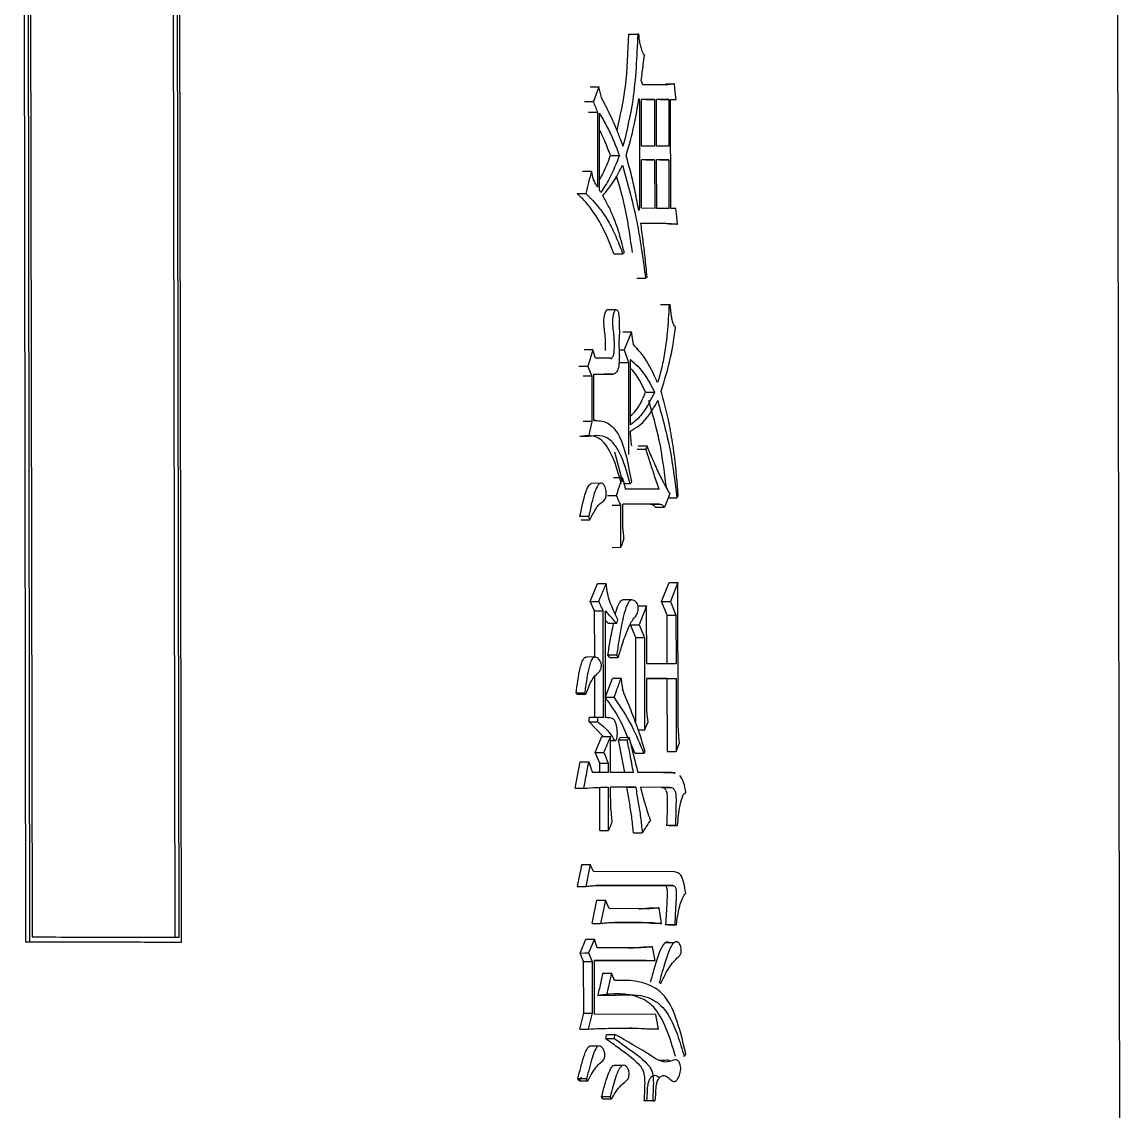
# Model space of a CAD drawing. Header units: millimetres. Extents: x 2384 to 4064, y 886 to 2074.
# Drawn here: x 2992.66 to 3003.92, y 1076.23 to 1087.38 of the extents above; entities that cross this region are included whole.
import ezdxf

# ---------------------------------------------------------------- set-up
doc = ezdxf.new("R2010")
doc.units = ezdxf.units.MM

msp = doc.modelspace()

# ---------------------------------------------------------------- linework, layer by layer
at = {"color": 7, "linetype": 'Continuous', "lineweight": 25}
for p, q in [((3003.859, 1102.764), (3003.921, 1065.764)), ((2992.664, 1100.093), (2992.702, 1077.96)), ((2992.706, 1100.093), (2992.743, 1077.96)), ((2992.731, 1100.043), (2992.768, 1078.01)), ((2994.193, 1100.041), (2994.23, 1078.008)), ((2994.273, 1078.008), (2994.236, 1100.041)), ((2994.297, 1077.958), (2994.26, 1100.091)), ((2998.881, 1087.258), (2998.971, 1087.258)), ((2998.983, 1087.258), (2998.971, 1087.258)), ((2999.229, 1086.739), (2999.024, 1086.739)), ((2998.988, 1086.566), (2998.99, 1085.484)), ((2999.143, 1086.587), (2999.008, 1086.588)), ((2999.009, 1086.112), (2999.008, 1086.588)), ((2999.054, 1086.587), (2999.143, 1086.587)), ((2999.143, 1086.587), (2999.144, 1086.111)), ((2999.288, 1086.587), (2999.163, 1086.587)), ((2999.163, 1086.111), (2999.163, 1086.587)), ((2999.199, 1086.587), (2999.288, 1086.587)), ((2999.288, 1086.587), (2999.289, 1086.111)), ((2999.308, 1086.587), (2999.363, 1086.587)), ((2999.31, 1085.473), (2999.308, 1086.587)), ((2999.308, 1086.587), (2999.363, 1086.587)), ((2998.558, 1086.459), (2998.559, 1085.691)), ((2998.58, 1085.658), (2998.578, 1086.448)), ((2999.144, 1086.111), (2999.009, 1086.112)), ((2999.289, 1086.111), (2999.163, 1086.111)), ((2999.144, 1085.971), (2999.009, 1085.971)), ((2999.01, 1085.474), (2999.009, 1085.971)), ((2999.055, 1085.971), (2999.144, 1085.971)), ((2999.144, 1085.971), (2999.145, 1085.473)), ((2999.289, 1085.97), (2999.164, 1085.971)), ((2999.165, 1085.473), (2999.164, 1085.971)), ((2999.2, 1085.97), (2999.289, 1085.97)), ((2999.289, 1085.97), (2999.29, 1085.473)), ((2998.349, 1085.626), (2998.439, 1085.626)), ((2998.99, 1085.484), (2998.976, 1085.484)), ((2999.145, 1085.473), (2999.01, 1085.474)), ((2999.29, 1085.473), (2999.165, 1085.473)), ((2999.361, 1085.473), (2999.31, 1085.473)), ((2999.002, 1085.322), (2999.224, 1085.322)), ((2999.135, 1085.321), (2999.224, 1085.322)), ((2998.726, 1085.009), (2998.817, 1085.009)), ((2998.961, 1084.759), (2999.051, 1084.759)), ((2999.203, 1084.488), (2999.292, 1084.488)), ((2999.292, 1084.488), (2999.304, 1084.488)), ((2998.746, 1084.433), (2998.656, 1084.433)), ((2998.908, 1084.208), (2998.831, 1084.024)), ((2998.928, 1084.078), (2998.908, 1084.208)), ((2998.512, 1084.025), (2998.459, 1083.852)), ((2998.537, 1083.939), (2998.512, 1084.025)), ((2998.783, 1083.96), (2998.782, 1084.133)), ((2998.693, 1083.938), (2998.537, 1083.939)), ((2998.783, 1084.024), (2998.831, 1084.024)), ((2998.831, 1084.024), (2998.876, 1083.895)), ((2998.897, 1083.256), (2998.896, 1083.927)), ((2998.459, 1083.852), (2998.5, 1083.755)), ((2998.876, 1083.895), (2998.877, 1082.953)), ((2998.5, 1083.755), (2998.501, 1083.29)), ((2998.521, 1083.776), (2998.718, 1083.776)), ((2998.522, 1083.3), (2998.521, 1083.776)), ((2998.718, 1083.776), (2998.628, 1083.776)), ((2999.055, 1083.591), (2999.144, 1083.591)), ((2998.501, 1083.29), (2998.468, 1083.138)), ((2998.542, 1083.301), (2998.522, 1083.301)), ((2998.468, 1083.138), (2998.378, 1083.138)), ((2999.066, 1083.039), (2998.976, 1083.039)), ((2999.066, 1083.039), (2999.054, 1083.007)), ((2998.734, 1082.98), (2998.815, 1082.672)), ((2998.964, 1083.007), (2999.054, 1083.007)), ((2998.585, 1082.657), (2998.495, 1082.656)), ((2999.189, 1082.596), (2998.846, 1082.597)), ((2998.663, 1082.532), (2998.753, 1082.532)), ((2999.284, 1082.508), (2999.373, 1082.509)), ((2999.373, 1082.509), (2999.385, 1082.53)), ((2998.708, 1082.434), (2998.798, 1082.434)), ((2998.798, 1082.002), (2998.798, 1082.434)), ((2999.189, 1082.444), (2998.818, 1082.445)), ((2998.818, 1082.305), (2998.818, 1082.445)), ((2999.098, 1082.444), (2999.189, 1082.444)), ((2998.47, 1082.316), (2998.379, 1082.316)), ((2998.392, 1082.283), (2998.482, 1082.284)), ((2998.709, 1082.001), (2998.798, 1082.002)), ((2998.483, 1081.447), (2998.56, 1081.631)), ((2998.56, 1081.631), (2998.649, 1081.631)), ((2999.215, 1081.446), (2999.294, 1081.641)), ((2999.383, 1081.641), (2999.305, 1081.446)), ((2999.385, 1080.213), (2999.383, 1081.641)), ((2998.483, 1081.447), (2998.572, 1081.448)), ((2998.529, 1081.35), (2998.483, 1081.447)), ((2998.905, 1081.462), (2998.815, 1081.462)), ((2999.272, 1081.305), (2999.215, 1081.446)), ((2999.305, 1081.446), (2999.362, 1081.306)), ((2998.529, 1081.35), (2998.618, 1081.35)), ((2998.53, 1080.878), (2998.529, 1081.35)), ((2998.619, 1080.258), (2998.618, 1081.35)), ((2998.642, 1080.258), (2998.64, 1081.35)), ((2999.062, 1081.403), (2998.987, 1081.209)), ((2999.063, 1080.809), (2999.062, 1081.403)), ((2998.67, 1081.22), (2998.64, 1081.252)), ((2998.758, 1081.22), (2998.67, 1081.22)), ((2998.758, 1081.22), (2998.767, 1081.263)), ((2999.273, 1080.808), (2999.272, 1081.305)), ((2999.362, 1081.306), (2999.363, 1080.808)), ((2998.952, 1081.079), (2998.898, 1081.209)), ((2998.987, 1081.209), (2999.041, 1081.079)), ((2998.953, 1080.195), (2998.952, 1081.079)), ((2999.041, 1081.079), (2999.042, 1080.127)), ((2998.537, 1080.878), (2998.447, 1080.877)), ((2998.754, 1080.896), (2998.666, 1080.895)), ((2998.684, 1080.874), (2998.666, 1080.895)), ((2999.363, 1080.808), (2999.063, 1080.809)), ((2998.531, 1080.258), (2998.53, 1080.68)), ((2998.642, 1080.47), (2998.711, 1080.657)), ((2999.064, 1080.657), (2999.363, 1080.656)), ((2999.064, 1080.333), (2999.064, 1080.657)), ((2999.273, 1080.656), (2999.064, 1080.657)), ((2999.273, 1080.656), (2999.363, 1080.656)), ((2999.275, 1079.91), (2999.273, 1080.656)), ((2999.363, 1080.656), (2999.364, 1079.91)), ((2998.427, 1080.507), (2998.339, 1080.507)), ((2998.352, 1080.496), (2998.339, 1080.507)), ((2998.472, 1080.214), (2998.472, 1080.258)), ((2998.56, 1080.258), (2998.472, 1080.258)), ((2998.472, 1080.214), (2998.56, 1080.215)), ((2998.472, 1080.214), (2998.616, 1080.063)), ((2998.56, 1080.258), (2998.56, 1080.215)), ((2998.619, 1080.258), (2998.56, 1080.258)), ((2999.042, 1080.127), (2999.078, 1080.214)), ((2999.042, 1080.127), (2998.977, 1080.127)), ((2998.536, 1079.9), (2998.604, 1080.063)), ((2998.604, 1080.063), (2998.692, 1080.063)), ((2998.693, 1079.695), (2998.692, 1080.063)), ((2998.692, 1080.022), (2998.737, 1080.023)), ((2998.775, 1080.03), (2998.864, 1080.03)), ((2998.838, 1079.694), (2998.775, 1080.03)), ((2998.882, 1080.052), (2998.793, 1080.051)), ((2998.882, 1080.052), (2998.864, 1080.03)), ((2998.945, 1079.889), (2998.896, 1079.997)), ((2999.364, 1079.91), (2999.399, 1079.997)), ((2998.536, 1079.9), (2998.625, 1079.901)), ((2998.582, 1079.792), (2998.536, 1079.9)), ((2999.034, 1079.889), (2998.945, 1079.889)), ((2999.034, 1079.889), (2999.047, 1079.911)), ((2999.275, 1079.91), (2999.364, 1079.91)), ((2998.331, 1079.533), (2998.381, 1079.803)), ((2998.582, 1079.695), (2998.582, 1079.792)), ((2998.67, 1079.695), (2998.67, 1079.792)), ((2998.67, 1079.695), (2998.506, 1079.695)), ((2998.927, 1079.695), (2998.693, 1079.695)), ((2999.325, 1079.694), (2998.972, 1079.695)), ((2999.236, 1079.694), (2999.325, 1079.694)), ((2999.355, 1079.682), (2999.325, 1079.694)), ((2999.356, 1079.692), (2999.33, 1079.692)), ((2998.583, 1079.1), (2998.582, 1079.543)), ((2998.671, 1079.1), (2998.671, 1079.544)), ((2998.95, 1079.543), (2998.693, 1079.544)), ((2998.694, 1079.316), (2998.693, 1079.544)), ((2998.861, 1079.543), (2998.693, 1079.543)), ((2998.861, 1079.543), (2998.95, 1079.543)), ((2999.304, 1079.542), (2999.003, 1079.543)), ((2999.214, 1079.542), (2999.003, 1079.543)), ((2999.214, 1079.542), (2999.304, 1079.542)), ((2998.583, 1079.1), (2998.671, 1079.1)), ((2998.928, 1079.078), (2999.017, 1079.078)), ((2999.357, 1079.153), (2999.267, 1079.153)), ((2999.289, 1079.153), (2999.267, 1079.153)), ((2999.289, 1079.153), (2999.379, 1079.153)), ((2999.357, 1079.153), (2999.379, 1079.153)), ((2998.485, 1078.754), (2998.44, 1078.527)), ((2998.517, 1078.679), (2998.485, 1078.754)), ((2999.344, 1078.677), (2998.517, 1078.679)), ((2999.242, 1078.536), (2998.547, 1078.537)), ((2998.636, 1078.538), (2999.332, 1078.536)), ((2999.332, 1078.536), (2999.243, 1078.536)), ((2998.503, 1078.148), (2998.552, 1078.386)), ((2998.641, 1078.386), (2998.591, 1078.148)), ((2998.677, 1078.3), (2998.641, 1078.386)), ((2999.059, 1078.299), (2998.677, 1078.3)), ((2999.214, 1078.147), (2999.191, 1078.309)), ((2998.97, 1078.158), (2998.729, 1078.159)), ((2998.754, 1078.159), (2999.059, 1078.158)), ((2998.97, 1078.158), (2999.059, 1078.158)), ((2999.35, 1078.136), (2999.26, 1078.136)), ((2999.278, 1078.136), (2999.26, 1078.136)), ((2999.278, 1078.136), (2999.367, 1078.136)), ((2999.367, 1078.136), (2999.35, 1078.136)), ((2992.702, 1077.96), (2994.254, 1077.958)), ((2992.702, 1077.96), (2992.743, 1077.96)), ((2994.254, 1077.958), (2994.297, 1077.958)), ((2998.38, 1077.845), (2998.439, 1077.986)), ((2998.527, 1077.986), (2998.468, 1077.846)), ((2998.555, 1077.9), (2998.527, 1077.986)), ((2999.34, 1077.95), (2999.25, 1077.95)), ((2998.417, 1077.759), (2998.38, 1077.845)), ((2998.468, 1077.846), (2998.505, 1077.759)), ((2998.944, 1077.899), (2998.555, 1077.9)), ((2999.148, 1077.769), (2999.121, 1077.909)), ((2998.418, 1077.229), (2998.417, 1077.759)), ((2998.505, 1077.759), (2998.506, 1077.229)), ((2998.528, 1077.77), (2999.148, 1077.769)), ((2998.529, 1077.218), (2998.528, 1077.77)), ((2999.059, 1077.768), (2998.528, 1077.769)), ((2999.059, 1077.768), (2999.148, 1077.769)), ((2998.701, 1077.64), (2998.652, 1077.413)), ((2998.733, 1077.564), (2998.701, 1077.64)), ((2998.563, 1077.412), (2998.652, 1077.413)), ((2998.377, 1077.067), (2998.418, 1077.229)), ((2998.418, 1077.229), (2998.506, 1077.229)), ((2998.506, 1077.229), (2998.465, 1077.067)), ((2999.158, 1077.217), (2998.529, 1077.218)), ((2999.185, 1077.066), (2999.158, 1077.217)), ((2998.645, 1076.969), (2998.65, 1077.012)), ((2998.645, 1076.969), (2998.734, 1076.969)), ((2998.65, 1077.012), (2998.738, 1077.012)), ((2998.734, 1076.969), (2998.738, 1077.012)), ((2998.57, 1076.892), (2998.48, 1076.892)), ((2999.448, 1076.784), (2999.465, 1076.805)), ((2998.817, 1076.695), (2998.727, 1076.694)), ((2998.447, 1076.558), (2998.359, 1076.558)), ((2998.373, 1076.537), (2998.359, 1076.558)), ((2998.393, 1076.575), (2998.373, 1076.537)), ((2998.373, 1076.537), (2998.461, 1076.537)), ((2998.69, 1076.374), (2998.601, 1076.374)), ((2998.615, 1076.352), (2998.601, 1076.374)), ((2998.614, 1076.352), (2998.703, 1076.353)), ((2999.124, 1076.33), (2999.035, 1076.33)), ((2999.053, 1076.33), (2999.035, 1076.33)), ((2999.142, 1076.33), (2999.053, 1076.33)), ((2999.124, 1076.33), (2999.142, 1076.33))]:
    msp.add_line(p, q, dxfattribs=at)
at = {"color": 7, "linetype": 'Continuous', "lineweight": 25, "flags": 128}
for points in [[(2999.024, 1086.739), (2999.016, 1086.761), (2999.007, 1086.782)], [(2999.258, 1086.749), (2999.306, 1086.749), (2999.347, 1086.749)], [(2999.363, 1086.587), (2999.355, 1086.668), (2999.347, 1086.749)], [(2998.484, 1086.718), (2998.534, 1086.718), (2998.574, 1086.718)], [(2998.599, 1086.61), (2998.586, 1086.664), (2998.574, 1086.718)], [(2998.426, 1086.567), (2998.476, 1086.567), (2998.516, 1086.567)], [(2998.984, 1086.599), (2998.986, 1086.582), (2998.988, 1086.566)], [(2998.468, 1086.459), (2998.518, 1086.459), (2998.558, 1086.459)], [(2998.694, 1086.015), (2998.717, 1086.015), (2998.742, 1086.015), (2998.783, 1086.015)], [(2998.407, 1085.853), (2998.457, 1085.853), (2998.497, 1085.853)], [(2998.518, 1085.767), (2998.507, 1085.81), (2998.497, 1085.853)], [(2998.592, 1085.637), (2998.586, 1085.648), (2998.58, 1085.658)], [(2998.99, 1085.484), (2998.986, 1085.468), (2998.982, 1085.452)], [(2999.38, 1085.31), (2999.37, 1085.391), (2999.361, 1085.473)], [(2999.38, 1085.31), (2999.329, 1085.31), (2999.291, 1085.31)], [(2998.818, 1084.208), (2998.867, 1084.208), (2998.908, 1084.208)], [(2998.512, 1084.025), (2998.462, 1084.025), (2998.422, 1084.025)], [(2998.459, 1083.852), (2998.408, 1083.852), (2998.369, 1083.852)], [(2998.786, 1083.894), (2998.836, 1083.894), (2998.876, 1083.895)], [(2998.5, 1083.755), (2998.45, 1083.755), (2998.411, 1083.755)], [(2998.501, 1083.29), (2998.45, 1083.289), (2998.411, 1083.289)], [(2998.724, 1082.715), (2998.773, 1082.715), (2998.813, 1082.716)], [(2998.894, 1082.65), (2998.861, 1082.65), (2998.832, 1082.65), (2998.831, 1082.65)], [(2998.906, 1082.672), (2998.903, 1082.667), (2998.899, 1082.659), (2998.894, 1082.65)], [(2999.155, 1082.411), (2999.176, 1082.411), (2999.199, 1082.412), (2999.245, 1082.412)], [(2998.482, 1082.284), (2998.479, 1082.292), (2998.474, 1082.304), (2998.47, 1082.316)], [(2999.294, 1081.641), (2999.344, 1081.641), (2999.383, 1081.641)], [(2999.215, 1081.446), (2999.265, 1081.446), (2999.305, 1081.446)], [(2998.973, 1081.403), (2999.023, 1081.403), (2999.062, 1081.403)], [(2999.272, 1081.305), (2999.322, 1081.305), (2999.362, 1081.306)], [(2998.898, 1081.209), (2998.948, 1081.209), (2998.987, 1081.209)], [(2998.952, 1081.079), (2999.002, 1081.079), (2999.041, 1081.079)], [(2998.684, 1080.874), (2998.723, 1080.874), (2998.748, 1080.874), (2998.772, 1080.874)], [(2998.8, 1080.658), (2998.75, 1080.657), (2998.711, 1080.657)], [(2998.8, 1080.658), (2998.806, 1080.609), (2998.81, 1080.579), (2998.814, 1080.549)], [(2998.352, 1080.496), (2998.38, 1080.496), (2998.41, 1080.496), (2998.441, 1080.496)], [(2998.728, 1080.463), (2998.706, 1080.463), (2998.683, 1080.463), (2998.642, 1080.463)], [(2999.078, 1080.214), (2999.072, 1080.262), (2999.068, 1080.297), (2999.064, 1080.333)], [(2998.381, 1079.803), (2998.431, 1079.803), (2998.47, 1079.804)], [(2998.582, 1079.792), (2998.631, 1079.792), (2998.67, 1079.792)], [(2998.331, 1079.533), (2998.381, 1079.533), (2998.419, 1079.533)], [(2998.694, 1079.316), (2998.699, 1079.268), (2998.703, 1079.227), (2998.707, 1079.187)], [(2998.397, 1078.754), (2998.446, 1078.754), (2998.485, 1078.754)], [(2998.351, 1078.527), (2998.401, 1078.527), (2998.44, 1078.527)], [(2998.552, 1078.386), (2998.602, 1078.386), (2998.641, 1078.386)], [(2999.102, 1078.309), (2999.152, 1078.309), (2999.191, 1078.309)], [(2998.503, 1078.148), (2998.552, 1078.148), (2998.591, 1078.148)], [(2999.214, 1078.147), (2999.164, 1078.147), (2999.124, 1078.147)], [(2998.439, 1077.986), (2998.489, 1077.986), (2998.527, 1077.986)], [(2998.38, 1077.845), (2998.429, 1077.846), (2998.468, 1077.846)], [(2999.032, 1077.909), (2999.082, 1077.909), (2999.121, 1077.909)], [(2998.417, 1077.759), (2998.466, 1077.759), (2998.505, 1077.759)], [(2998.612, 1077.639), (2998.662, 1077.64), (2998.701, 1077.64)], [(2999.206, 1077.531), (2999.199, 1077.541), (2999.193, 1077.552)], [(2998.377, 1077.067), (2998.426, 1077.067), (2998.465, 1077.067)], [(2999.185, 1077.066), (2999.135, 1077.065), (2999.095, 1077.065)], [(2998.461, 1076.537), (2998.454, 1076.548), (2998.447, 1076.558)], [(2998.703, 1076.353), (2998.696, 1076.363), (2998.69, 1076.374)]]:
    msp.add_lwpolyline(points, dxfattribs=at)
at = {"color": 7, "linetype": 'Continuous', "lineweight": 25}
for points, knots in [([(2998.759, 1086.272), (2998.792, 1086.419), (2998.861, 1086.726), (2998.873, 1087.076), (2998.879, 1087.258)], [0, 0, 0, 0, 0.479068, 1, 1, 1, 1]), ([(2998.971, 1087.258), (2998.961, 1087.027), (2998.944, 1086.617), (2998.857, 1086.265), (2998.82, 1086.112)], [0, 0, 0, 0, 0.56492, 1, 1, 1, 1]), ([(2999.039, 1087.042), (2999.029, 1087.059), (2999.013, 1087.089), (2998.998, 1087.146), (2998.988, 1087.2), (2998.985, 1087.239), (2998.983, 1087.258)], [0, 0, 0, 0, 0.330275, 0.550122, 0.773937, 1, 1, 1, 1]), ([(2999.007, 1086.782), (2999.014, 1086.837), (2999.025, 1086.923), (2999.035, 1087.01), (2999.039, 1087.042)], [0, 0, 0, 0, 0.632425, 1, 1, 1, 1]), ([(2999.347, 1086.749), (2999.333, 1086.747), (2999.307, 1086.742), (2999.268, 1086.739), (2999.242, 1086.739), (2999.229, 1086.739)], [0, 0, 0, 0, 0.346721, 0.673286, 1, 1, 1, 1]), ([(2998.574, 1086.718), (2998.564, 1086.693), (2998.545, 1086.643), (2998.526, 1086.592), (2998.516, 1086.567)], [0, 0, 0, 0, 0.500001, 1, 1, 1, 1]), ([(2998.516, 1086.567), (2998.523, 1086.549), (2998.537, 1086.513), (2998.551, 1086.477), (2998.558, 1086.459)], [0, 0, 0, 0, 0.500001, 1, 1, 1, 1]), ([(2998.82, 1086.112), (2998.819, 1086.115), (2998.818, 1086.118), (2998.816, 1086.123), (2998.814, 1086.128), (2998.813, 1086.132), (2998.811, 1086.137), (2998.81, 1086.141), (2998.808, 1086.145), (2998.806, 1086.15), (2998.805, 1086.155), (2998.803, 1086.158), (2998.802, 1086.162), (2998.801, 1086.166), (2998.798, 1086.172), (2998.796, 1086.178), (2998.793, 1086.186), (2998.784, 1086.21), (2998.761, 1086.269), (2998.735, 1086.329), (2998.701, 1086.405), (2998.681, 1086.447), (2998.663, 1086.484), (2998.659, 1086.492), (2998.655, 1086.5), (2998.651, 1086.507), (2998.648, 1086.513), (2998.645, 1086.519), (2998.641, 1086.527), (2998.637, 1086.535), (2998.633, 1086.543), (2998.63, 1086.549), (2998.628, 1086.554), (2998.626, 1086.558), (2998.624, 1086.562), (2998.622, 1086.566), (2998.62, 1086.57), (2998.618, 1086.573), (2998.616, 1086.577), (2998.614, 1086.58), (2998.612, 1086.584), (2998.61, 1086.587), (2998.609, 1086.59), (2998.607, 1086.594), (2998.605, 1086.598), (2998.603, 1086.602), (2998.601, 1086.606), (2998.6, 1086.609), (2998.599, 1086.61)], [0, 0, 0, 0, 0.012725, 0.019102, 0.025479, 0.038233, 0.04461, 0.050987, 0.057364, 0.070118, 0.076495, 0.082872, 0.089249, 0.095626, 0.10838, 0.121135, 0.127512, 0.15302, 0.255073, 0.459194, 0.510211, 0.714315, 0.727069, 0.739823, 0.765331, 0.778085, 0.79084, 0.803594, 0.816348, 0.841856, 0.85461, 0.867364, 0.880118, 0.886495, 0.892872, 0.905626, 0.912003, 0.91838, 0.924757, 0.937511, 0.943888, 0.950265, 0.956642, 0.963019, 0.975773, 0.98215, 0.988527, 1, 1, 1, 1]), ([(2998.852, 1086.015), (2998.882, 1086.117), (2998.934, 1086.3), (2998.969, 1086.507), (2998.984, 1086.599)], [0, 0, 0, 0, 0.5565321, 1, 1, 1, 1]), ([(2998.578, 1086.448), (2998.603, 1086.405), (2998.653, 1086.319), (2998.722, 1086.176), (2998.763, 1086.069), (2998.783, 1086.015)], [0, 0, 0, 0, 0.334945, 0.666222, 1, 1, 1, 1]), ([(2998.692, 1086.015), (2998.672, 1086.068), (2998.637, 1086.162), (2998.596, 1086.244), (2998.579, 1086.279)], [0, 0, 0, 0, 0.566334, 1, 1, 1, 1]), ([(2998.58, 1085.769), (2998.591, 1085.788), (2998.634, 1085.857), (2998.668, 1085.949), (2998.692, 1086.015)], [0, 0, 0, 0, 0.278398, 1, 1, 1, 1]), ([(2998.783, 1086.015), (2998.751, 1085.934), (2998.694, 1085.79), (2998.623, 1085.683), (2998.592, 1085.637)], [0, 0, 0, 0, 0.56355, 1, 1, 1, 1]), ([(2998.982, 1085.452), (2998.97, 1085.514), (2998.947, 1085.644), (2998.903, 1085.832), (2998.869, 1085.954), (2998.852, 1086.015)], [0, 0, 0, 0, 0.317051, 0.657515, 1, 1, 1, 1]), ([(2998.497, 1085.853), (2998.487, 1085.815), (2998.468, 1085.74), (2998.449, 1085.664), (2998.439, 1085.626)], [0, 0, 0, 0, 0.5, 1, 1, 1, 1]), ([(2998.613, 1085.604), (2998.653, 1085.653), (2998.726, 1085.739), (2998.788, 1085.863), (2998.816, 1085.917)], [0, 0, 0, 0, 0.556747, 1, 1, 1, 1]), ([(2998.816, 1085.917), (2998.871, 1085.716), (2998.971, 1085.355), (2999.026, 1084.943), (2999.051, 1084.759)], [0, 0, 0, 0, 0.555577, 1, 1, 1, 1]), ([(2998.559, 1085.691), (2998.554, 1085.701), (2998.544, 1085.719), (2998.53, 1085.744), (2998.522, 1085.759), (2998.518, 1085.767)], [0, 0, 0, 0, 0.40396, 0.701979, 1, 1, 1, 1]), ([(2998.917, 1085.022), (2998.897, 1085.164), (2998.859, 1085.444), (2998.789, 1085.686), (2998.755, 1085.804)], [0, 0, 0, 0, 0.510996, 1, 1, 1, 1]), ([(2998.726, 1085.009), (2998.69, 1085.102), (2998.631, 1085.254), (2998.531, 1085.418), (2998.443, 1085.538), (2998.38, 1085.597), (2998.349, 1085.626)], [0, 0, 0, 0, 0.345312, 0.565487, 0.783705, 1, 1, 1, 1]), ([(2998.439, 1085.626), (2998.487, 1085.578), (2998.567, 1085.499), (2998.669, 1085.346), (2998.748, 1085.191), (2998.794, 1085.07), (2998.817, 1085.009)], [0, 0, 0, 0, 0.33491, 0.554084, 0.775731, 1, 1, 1, 1]), ([(2998.834, 1085.02), (2998.814, 1085.098), (2998.782, 1085.227), (2998.724, 1085.383), (2998.671, 1085.503), (2998.632, 1085.571), (2998.613, 1085.604)], [0, 0, 0, 0, 0.345122, 0.565624, 0.783909, 1, 1, 1, 1]), ([(2999.067, 1084.77), (2999.06, 1084.838), (2999.048, 1084.965), (2999.026, 1085.149), (2999.01, 1085.264), (2999.002, 1085.322)], [0, 0, 0, 0, 0.365104, 0.682344, 1, 1, 1, 1]), ([(2999.224, 1085.322), (2999.239, 1085.321), (2999.269, 1085.32), (2999.321, 1085.317), (2999.358, 1085.313), (2999.38, 1085.31)], [0, 0, 0, 0, 0.286353, 0.572707, 1, 1, 1, 1]), ([(2998.817, 1085.009), (2998.82, 1085.011), (2998.826, 1085.014), (2998.831, 1085.018), (2998.834, 1085.02)], [0, 0, 0, 0, 0.5006573, 1, 1, 1, 1]), ([(2999.051, 1084.759), (2999.053, 1084.761), (2999.059, 1084.765), (2999.064, 1084.768), (2999.067, 1084.77)], [0, 0, 0, 0, 0.500003, 1, 1, 1, 1]), ([(2999.292, 1084.488), (2999.287, 1084.39), (2999.279, 1084.228), (2999.251, 1084.013), (2999.219, 1083.841), (2999.19, 1083.739), (2999.175, 1083.688)], [0, 0, 0, 0, 0.3439878, 0.5650553, 0.7839694, 1, 1, 1, 1]), ([(2999.359, 1084.261), (2999.352, 1084.266), (2999.339, 1084.276), (2999.326, 1084.318), (2999.312, 1084.388), (2999.307, 1084.447), (2999.304, 1084.488)], [0, 0, 0, 0, 0.17577, 0.359484, 0.548639, 1, 1, 1, 1]), ([(2998.64, 1084.016), (2998.64, 1084.018), (2998.645, 1084.072), (2998.639, 1084.181), (2998.619, 1084.299), (2998.631, 1084.381), (2998.641, 1084.413), (2998.649, 1084.43), (2998.653, 1084.432), (2998.654, 1084.432)], [0, 0, 0, 0, 0.0202166, 0.3696126, 0.7137924, 0.8257343, 0.9363545, 0.9833269, 1, 1, 1, 1]), ([(2998.693, 1083.938), (2998.695, 1083.937), (2998.698, 1083.935), (2998.702, 1083.933), (2998.705, 1083.935), (2998.709, 1083.942), (2998.714, 1083.954), (2998.723, 1083.966), (2998.729, 1083.992), (2998.734, 1084.063), (2998.731, 1084.179), (2998.71, 1084.297), (2998.721, 1084.378), (2998.731, 1084.412), (2998.741, 1084.431), (2998.75, 1084.437), (2998.758, 1084.435), (2998.765, 1084.428), (2998.771, 1084.414), (2998.779, 1084.375), (2998.783, 1084.278), (2998.783, 1084.191), (2998.782, 1084.133)], [0, 0, 0, 0, 0.0138, 0.025127, 0.031098, 0.037099, 0.060784, 0.089374, 0.112534, 0.153888, 0.320046, 0.483741, 0.537098, 0.589789, 0.612612, 0.635583, 0.657284, 0.674402, 0.691535, 0.721107, 0.811251, 1, 1, 1, 1]), ([(2999.211, 1083.602), (2999.246, 1083.713), (2999.31, 1083.913), (2999.344, 1084.154), (2999.359, 1084.261)], [0, 0, 0, 0, 0.554975, 1, 1, 1, 1]), ([(2999.175, 1083.688), (2999.133, 1083.778), (2999.059, 1083.937), (2998.968, 1084.035), (2998.928, 1084.078)], [0, 0, 0, 0, 0.563739, 1, 1, 1, 1]), ([(2998.783, 1083.96), (2998.782, 1083.933), (2998.781, 1083.88), (2998.767, 1083.812), (2998.742, 1083.779), (2998.726, 1083.777), (2998.718, 1083.776)], [0, 0, 0, 0, 0.293529, 0.577239, 0.790449, 1, 1, 1, 1]), ([(2998.896, 1083.927), (2998.946, 1083.881), (2999.036, 1083.798), (2999.111, 1083.655), (2999.144, 1083.591)], [0, 0, 0, 0, 0.5555847, 1, 1, 1, 1]), ([(2999.052, 1083.591), (2999.011, 1083.675), (2998.962, 1083.772), (2998.904, 1083.828), (2998.896, 1083.835)], [0, 0, 0, 0, 0.861612, 1, 1, 1, 1]), ([(2999.144, 1083.591), (2999.102, 1083.508), (2999.028, 1083.36), (2998.937, 1083.288), (2998.897, 1083.256)], [0, 0, 0, 0, 0.56317, 1, 1, 1, 1]), ([(2998.897, 1083.347), (2998.916, 1083.364), (2998.975, 1083.416), (2999.021, 1083.52), (2999.052, 1083.591)], [0, 0, 0, 0, 0.321806, 1, 1, 1, 1]), ([(2999.385, 1082.53), (2999.375, 1082.662), (2999.359, 1082.878), (2999.315, 1083.163), (2999.269, 1083.393), (2999.23, 1083.532), (2999.211, 1083.602)], [0, 0, 0, 0, 0.3437, 0.56446, 0.78335, 1, 1, 1, 1]), ([(2998.897, 1083.191), (2998.954, 1083.226), (2999.055, 1083.29), (2999.139, 1083.438), (2999.176, 1083.504)], [0, 0, 0, 0, 0.5554541, 1, 1, 1, 1]), ([(2999.265, 1082.616), (2999.244, 1082.781), (2999.203, 1083.101), (2999.123, 1083.372), (2999.084, 1083.504)], [0, 0, 0, 0, 0.515289, 1, 1, 1, 1]), ([(2999.176, 1083.504), (2999.223, 1083.333), (2999.309, 1083.024), (2999.353, 1082.667), (2999.373, 1082.509)], [0, 0, 0, 0, 0.554852, 1, 1, 1, 1]), ([(2998.522, 1083.3), (2998.568, 1083.3), (2998.661, 1083.299), (2998.822, 1083.124), (2998.874, 1082.846), (2998.906, 1082.672)], [0, 0, 0, 0, 0.271711, 0.545564, 1, 1, 1, 1]), ([(2998.803, 1082.65), (2998.776, 1082.748), (2998.723, 1082.94), (2998.575, 1083.163), (2998.452, 1083.147), (2998.378, 1083.138)], [0, 0, 0, 0, 0.291558, 0.569369, 1, 1, 1, 1]), ([(2998.894, 1082.65), (2998.867, 1082.749), (2998.814, 1082.94), (2998.666, 1083.163), (2998.543, 1083.148), (2998.468, 1083.138)], [0, 0, 0, 0, 0.2914195, 0.5692264, 1, 1, 1, 1]), ([(2998.91, 1083.04), (2998.906, 1083.068), (2998.9, 1083.117), (2998.898, 1083.169), (2998.897, 1083.191)], [0, 0, 0, 0, 0.558985, 1, 1, 1, 1]), ([(2999.299, 1082.552), (2999.266, 1082.611), (2999.209, 1082.714), (2999.132, 1082.881), (2999.088, 1082.987), (2999.066, 1083.039)], [0, 0, 0, 0, 0.398253, 0.698777, 1, 1, 1, 1]), ([(2999.189, 1082.596), (2999.172, 1082.648), (2999.141, 1082.742), (2999.096, 1082.879), (2999.068, 1082.964), (2999.054, 1083.007)], [0, 0, 0, 0, 0.378108, 0.689054, 1, 1, 1, 1]), ([(2998.753, 1082.532), (2998.761, 1082.558), (2998.776, 1082.601), (2998.796, 1082.663), (2998.807, 1082.698), (2998.813, 1082.716)], [0, 0, 0, 0, 0.424906, 0.712453, 1, 1, 1, 1]), ([(2998.813, 1082.716), (2998.817, 1082.702), (2998.824, 1082.675), (2998.835, 1082.635), (2998.842, 1082.609), (2998.846, 1082.597)], [0, 0, 0, 0, 0.350983, 0.675492, 1, 1, 1, 1]), ([(2998.379, 1082.316), (2998.389, 1082.367), (2998.41, 1082.469), (2998.442, 1082.582), (2998.473, 1082.643), (2998.488, 1082.652), (2998.494, 1082.656)], [0, 0, 0, 0, 0.3772249, 0.7565973, 0.9016195, 1, 1, 1, 1]), ([(2998.482, 1082.284), (2998.5, 1082.321), (2998.537, 1082.395), (2998.591, 1082.464), (2998.633, 1082.481), (2998.646, 1082.516), (2998.649, 1082.539), (2998.649, 1082.565), (2998.646, 1082.593), (2998.637, 1082.621), (2998.623, 1082.644), (2998.604, 1082.661), (2998.581, 1082.659), (2998.557, 1082.633), (2998.516, 1082.537), (2998.49, 1082.421), (2998.472, 1082.328), (2998.47, 1082.316)], [0, 0, 0, 0, 0.147264, 0.29555, 0.379238, 0.397704, 0.416179, 0.440332, 0.464932, 0.490584, 0.529383, 0.570231, 0.614806, 0.662849, 0.734388, 0.964897, 1, 1, 1, 1]), ([(2998.798, 1082.434), (2998.792, 1082.446), (2998.782, 1082.467), (2998.767, 1082.5), (2998.758, 1082.521), (2998.753, 1082.532)], [0, 0, 0, 0, 0.344395, 0.672198, 1, 1, 1, 1]), ([(2999.299, 1082.552), (2999.295, 1082.54), (2999.285, 1082.516), (2999.267, 1082.47), (2999.253, 1082.435), (2999.245, 1082.412)], [0, 0, 0, 0, 0.2546089, 0.5092179, 1, 1, 1, 1]), ([(2999.098, 1082.444), (2999.109, 1082.443), (2999.128, 1082.44), (2999.145, 1082.42), (2999.153, 1082.411)], [0, 0, 0, 0, 0.557185, 1, 1, 1, 1]), ([(2999.189, 1082.444), (2999.2, 1082.443), (2999.219, 1082.441), (2999.237, 1082.421), (2999.245, 1082.412)], [0, 0, 0, 0, 0.5572241, 1, 1, 1, 1]), ([(2998.83, 1082.088), (2998.826, 1082.128), (2998.819, 1082.199), (2998.818, 1082.272), (2998.818, 1082.305)], [0, 0, 0, 0, 0.558839, 1, 1, 1, 1]), ([(2998.83, 1082.088), (2998.826, 1082.076), (2998.818, 1082.055), (2998.807, 1082.026), (2998.801, 1082.01), (2998.798, 1082.002)], [0, 0, 0, 0, 0.4283694, 0.7141847, 1, 1, 1, 1]), ([(2998.572, 1081.448), (2998.582, 1081.472), (2998.6, 1081.515), (2998.626, 1081.577), (2998.641, 1081.613), (2998.649, 1081.631)], [0, 0, 0, 0, 0.403141, 0.70157, 1, 1, 1, 1]), ([(2998.767, 1081.263), (2998.75, 1081.298), (2998.721, 1081.355), (2998.686, 1081.445), (2998.659, 1081.53), (2998.652, 1081.598), (2998.649, 1081.631)], [0, 0, 0, 0, 0.334415, 0.553138, 0.774737, 1, 1, 1, 1]), ([(2998.618, 1081.35), (2998.612, 1081.362), (2998.602, 1081.384), (2998.586, 1081.417), (2998.577, 1081.437), (2998.572, 1081.448)], [0, 0, 0, 0, 0.362123, 0.681062, 1, 1, 1, 1]), ([(2998.743, 1081.315), (2998.743, 1081.317), (2998.75, 1081.353), (2998.767, 1081.399), (2998.789, 1081.443), (2998.804, 1081.46), (2998.813, 1081.46), (2998.815, 1081.46)], [0, 0, 0, 0, 0.034004, 0.530614, 0.751987, 0.92401, 1, 1, 1, 1]), ([(2998.772, 1080.874), (2998.785, 1080.917), (2998.816, 1081.021), (2998.867, 1081.16), (2998.919, 1081.268), (2998.959, 1081.302), (2998.973, 1081.341), (2998.977, 1081.368), (2998.977, 1081.392), (2998.973, 1081.411), (2998.964, 1081.43), (2998.943, 1081.452), (2998.917, 1081.467), (2998.889, 1081.457), (2998.866, 1081.423), (2998.818, 1081.296), (2998.787, 1081.104), (2998.762, 1080.945), (2998.754, 1080.896)], [0, 0, 0, 0, 0.0982305, 0.2380808, 0.342824, 0.3950127, 0.4156162, 0.4363067, 0.4488043, 0.4613909, 0.4749584, 0.5000075, 0.5591638, 0.5871907, 0.6151163, 0.6746096, 0.9000732, 1, 1, 1, 1]), ([(2998.758, 1081.22), (2998.745, 1081.235), (2998.718, 1081.265), (2998.679, 1081.308), (2998.653, 1081.336), (2998.64, 1081.35)], [0, 0, 0, 0, 0.349952, 0.674976, 1, 1, 1, 1]), ([(2998.666, 1080.895), (2998.673, 1080.944), (2998.689, 1081.055), (2998.712, 1081.161), (2998.724, 1081.22)], [0, 0, 0, 0, 0.438503, 1, 1, 1, 1]), ([(2998.339, 1080.507), (2998.345, 1080.55), (2998.357, 1080.638), (2998.377, 1080.745), (2998.397, 1080.819), (2998.413, 1080.857), (2998.429, 1080.874), (2998.44, 1080.879), (2998.446, 1080.877), (2998.448, 1080.876)], [0, 0, 0, 0, 0.293904, 0.58801, 0.741844, 0.844133, 0.913655, 0.983233, 1, 1, 1, 1]), ([(2998.441, 1080.496), (2998.465, 1080.564), (2998.502, 1080.665), (2998.562, 1080.711), (2998.586, 1080.739), (2998.593, 1080.757), (2998.598, 1080.774), (2998.599, 1080.793), (2998.598, 1080.809), (2998.592, 1080.827), (2998.576, 1080.854), (2998.553, 1080.875), (2998.529, 1080.879), (2998.512, 1080.871), (2998.496, 1080.846), (2998.463, 1080.752), (2998.444, 1080.629), (2998.43, 1080.528), (2998.427, 1080.507)], [0, 0, 0, 0, 0.227642, 0.340918, 0.369431, 0.383636, 0.40814, 0.421602, 0.435184, 0.450933, 0.481252, 0.554321, 0.592682, 0.621742, 0.650784, 0.712011, 0.938181, 1, 1, 1, 1]), ([(2998.772, 1080.874), (2998.769, 1080.878), (2998.763, 1080.885), (2998.757, 1080.892), (2998.754, 1080.896)], [0, 0, 0, 0, 0.499456, 1, 1, 1, 1]), ([(2998.728, 1080.463), (2998.738, 1080.489), (2998.754, 1080.534), (2998.778, 1080.599), (2998.793, 1080.638), (2998.8, 1080.658)], [0, 0, 0, 0, 0.400141, 0.70007, 1, 1, 1, 1]), ([(2999.047, 1079.911), (2999.021, 1079.994), (2998.974, 1080.148), (2998.893, 1080.356), (2998.84, 1080.485), (2998.814, 1080.549)], [0, 0, 0, 0, 0.3679592, 0.6837741, 1, 1, 1, 1]), ([(2998.441, 1080.496), (2998.44, 1080.497), (2998.437, 1080.499), (2998.432, 1080.503), (2998.429, 1080.505), (2998.427, 1080.507)], [0, 0, 0, 0, 0.250291, 0.625145, 1, 1, 1, 1]), ([(2998.871, 1080.052), (2998.843, 1080.118), (2998.775, 1080.278), (2998.69, 1080.394), (2998.639, 1080.463)], [0, 0, 0, 0, 0.41173, 1, 1, 1, 1]), ([(2998.728, 1080.463), (2998.791, 1080.371), (2998.904, 1080.206), (2998.994, 1079.987), (2999.034, 1079.889)], [0, 0, 0, 0, 0.555283, 1, 1, 1, 1]), ([(2998.56, 1080.215), (2998.614, 1080.172), (2998.673, 1080.126), (2998.724, 1080.034), (2998.735, 1080.021), (2998.745, 1080.022), (2998.751, 1080.03), (2998.756, 1080.042), (2998.762, 1080.065), (2998.763, 1080.103), (2998.759, 1080.148), (2998.751, 1080.189), (2998.737, 1080.23), (2998.712, 1080.251), (2998.68, 1080.255), (2998.657, 1080.257), (2998.642, 1080.258)], [0, 0, 0, 0, 0.410683, 0.44895, 0.485442, 0.501739, 0.51856, 0.536626, 0.555643, 0.608214, 0.659889, 0.710594, 0.760792, 0.827972, 0.894991, 1, 1, 1, 1]), ([(2999.399, 1079.997), (2999.395, 1080.036), (2999.387, 1080.107), (2999.386, 1080.181), (2999.385, 1080.213)], [0, 0, 0, 0, 0.5588348, 1, 1, 1, 1]), ([(2998.625, 1079.901), (2998.636, 1079.928), (2998.659, 1079.982), (2998.681, 1080.036), (2998.692, 1080.063)], [0, 0, 0, 0, 0.5, 1, 1, 1, 1]), ([(2998.793, 1080.051), (2998.791, 1080.05), (2998.788, 1080.046), (2998.782, 1080.039), (2998.778, 1080.033), (2998.775, 1080.03)], [0, 0, 0, 0, 0.2502494, 0.5004988, 1, 1, 1, 1]), ([(2998.927, 1079.695), (2998.921, 1079.725), (2998.91, 1079.787), (2998.889, 1079.899), (2998.873, 1079.98), (2998.864, 1080.03)], [0, 0, 0, 0, 0.276037, 0.552075, 1, 1, 1, 1]), ([(2998.882, 1080.052), (2998.897, 1079.993), (2998.919, 1079.904), (2998.949, 1079.785), (2998.964, 1079.725), (2998.972, 1079.695)], [0, 0, 0, 0, 0.4912162, 0.745608, 1, 1, 1, 1]), ([(2998.67, 1079.792), (2998.665, 1079.805), (2998.655, 1079.829), (2998.64, 1079.865), (2998.63, 1079.889), (2998.625, 1079.901)], [0, 0, 0, 0, 0.342692, 0.671346, 1, 1, 1, 1]), ([(2998.419, 1079.533), (2998.425, 1079.564), (2998.436, 1079.625), (2998.453, 1079.715), (2998.464, 1079.774), (2998.47, 1079.804)], [0, 0, 0, 0, 0.343534, 0.671767, 1, 1, 1, 1]), ([(2998.47, 1079.804), (2998.474, 1079.79), (2998.483, 1079.765), (2998.495, 1079.729), (2998.502, 1079.707), (2998.506, 1079.695)], [0, 0, 0, 0, 0.37438, 0.68719, 1, 1, 1, 1]), ([(2999.465, 1079.488), (2999.458, 1079.526), (2999.446, 1079.6), (2999.416, 1079.644), (2999.401, 1079.665)], [0, 0, 0, 0, 0.5106996, 1, 1, 1, 1]), ([(2998.419, 1079.533), (2998.463, 1079.537), (2998.526, 1079.542), (2998.61, 1079.543), (2998.65, 1079.544), (2998.671, 1079.544)], [0, 0, 0, 0, 0.51479, 0.757386, 1, 1, 1, 1]), ([(2998.928, 1079.078), (2998.922, 1079.133), (2998.911, 1079.24), (2998.886, 1079.394), (2998.869, 1079.493), (2998.861, 1079.543)], [0, 0, 0, 0, 0.350297, 0.674978, 1, 1, 1, 1]), ([(2998.95, 1079.543), (2998.959, 1079.49), (2998.976, 1079.388), (2999.001, 1079.234), (2999.012, 1079.13), (2999.017, 1079.078)], [0, 0, 0, 0, 0.346532, 0.672536, 1, 1, 1, 1]), ([(2999.101, 1079.207), (2999.081, 1079.266), (2999.044, 1079.373), (2999.016, 1079.491), (2999.003, 1079.543)], [0, 0, 0, 0, 0.556535, 1, 1, 1, 1]), ([(2999.214, 1079.542), (2999.222, 1079.541), (2999.238, 1079.54), (2999.262, 1079.517), (2999.275, 1079.459), (2999.273, 1079.336), (2999.27, 1079.234), (2999.267, 1079.153)], [0, 0, 0, 0, 0.111476, 0.225038, 0.352881, 0.486297, 1, 1, 1, 1]), ([(2999.304, 1079.542), (2999.312, 1079.542), (2999.327, 1079.54), (2999.352, 1079.517), (2999.364, 1079.459), (2999.363, 1079.336), (2999.359, 1079.234), (2999.357, 1079.153)], [0, 0, 0, 0, 0.111586, 0.225233, 0.353074, 0.48645, 1, 1, 1, 1]), ([(2999.379, 1079.153), (2999.385, 1079.222), (2999.396, 1079.326), (2999.422, 1079.434), (2999.444, 1079.481), (2999.458, 1079.486), (2999.465, 1079.488)], [0, 0, 0, 0, 0.5121247, 0.7727852, 0.8884477, 1, 1, 1, 1]), ([(2998.707, 1079.187), (2998.702, 1079.174), (2998.694, 1079.154), (2998.682, 1079.125), (2998.675, 1079.108), (2998.671, 1079.1)], [0, 0, 0, 0, 0.4283606, 0.7141803, 1, 1, 1, 1]), ([(2999.101, 1079.207), (2999.089, 1079.188), (2999.069, 1079.157), (2999.041, 1079.114), (2999.025, 1079.09), (2999.017, 1079.078)], [0, 0, 0, 0, 0.440732, 0.720366, 1, 1, 1, 1]), ([(2998.397, 1078.754), (2998.391, 1078.723), (2998.38, 1078.67), (2998.365, 1078.595), (2998.356, 1078.55), (2998.351, 1078.527)], [0, 0, 0, 0, 0.40434, 0.70217, 1, 1, 1, 1]), ([(2999.462, 1078.46), (2999.457, 1078.495), (2999.447, 1078.563), (2999.41, 1078.667), (2999.369, 1078.673), (2999.344, 1078.677)], [0, 0, 0, 0, 0.2941305, 0.5765812, 1, 1, 1, 1]), ([(2998.44, 1078.527), (2998.459, 1078.53), (2998.498, 1078.535), (2998.563, 1078.538), (2998.609, 1078.538), (2998.636, 1078.538)], [0, 0, 0, 0, 0.296264, 0.592549, 1, 1, 1, 1]), ([(2999.26, 1078.136), (2999.265, 1078.213), (2999.27, 1078.309), (2999.275, 1078.416), (2999.276, 1078.459), (2999.275, 1078.49), (2999.271, 1078.512), (2999.265, 1078.526), (2999.255, 1078.534), (2999.248, 1078.537), (2999.243, 1078.536), (2999.242, 1078.536)], [0, 0, 0, 0, 0.521497, 0.640693, 0.721442, 0.805573, 0.843757, 0.882319, 0.930046, 0.988239, 1, 1, 1, 1]), ([(2999.332, 1078.536), (2999.335, 1078.536), (2999.342, 1078.536), (2999.352, 1078.529), (2999.358, 1078.517), (2999.363, 1078.501), (2999.367, 1078.45), (2999.359, 1078.327), (2999.354, 1078.213), (2999.35, 1078.136)], [0, 0, 0, 0, 0.052887, 0.108181, 0.143241, 0.178364, 0.234317, 0.480646, 1, 1, 1, 1]), ([(2999.367, 1078.136), (2999.373, 1078.18), (2999.383, 1078.253), (2999.406, 1078.345), (2999.43, 1078.415), (2999.452, 1078.445), (2999.462, 1078.46)], [0, 0, 0, 0, 0.347625, 0.569681, 0.787632, 1, 1, 1, 1]), ([(2998.982, 1078.299), (2998.993, 1078.299), (2999.019, 1078.3), (2999.059, 1078.303), (2999.088, 1078.307), (2999.102, 1078.309)], [0, 0, 0, 0, 0.272345, 0.636088, 1, 1, 1, 1]), ([(2999.191, 1078.309), (2999.176, 1078.307), (2999.147, 1078.303), (2999.103, 1078.3), (2999.073, 1078.299), (2999.059, 1078.299)], [0, 0, 0, 0, 0.340831, 0.670338, 1, 1, 1, 1]), ([(2998.591, 1078.148), (2998.609, 1078.151), (2998.644, 1078.156), (2998.699, 1078.158), (2998.736, 1078.159), (2998.754, 1078.159)], [0, 0, 0, 0, 0.318731, 0.6592723, 1, 1, 1, 1]), ([(2999.124, 1078.147), (2999.109, 1078.149), (2999.078, 1078.154), (2999.026, 1078.157), (2998.99, 1078.158), (2998.97, 1078.158)], [0, 0, 0, 0, 0.303888, 0.607804, 1, 1, 1, 1]), ([(2999.059, 1078.158), (2999.075, 1078.158), (2999.107, 1078.158), (2999.158, 1078.154), (2999.194, 1078.15), (2999.214, 1078.147)], [0, 0, 0, 0, 0.306538, 0.613101, 1, 1, 1, 1]), ([(2992.743, 1077.96), (2992.902, 1077.96), (2993.22, 1077.959), (2993.74, 1077.959), (2994.094, 1077.958), (2994.297, 1077.958)], [0, 0, 0, 0, 0.300081, 0.600162, 1, 1, 1, 1]), ([(2992.768, 1078.01), (2992.927, 1078.01), (2993.245, 1078.009), (2993.748, 1078.009), (2994.086, 1078.008), (2994.273, 1078.008)], [0, 0, 0, 0, 0.3099206, 0.6198411, 1, 1, 1, 1]), ([(2999.103, 1077.552), (2999.116, 1077.595), (2999.153, 1077.724), (2999.196, 1077.878), (2999.252, 1077.955), (2999.278, 1077.965), (2999.294, 1077.954), (2999.301, 1077.95)], [0, 0, 0, 0, 0.242507, 0.729713, 0.826836, 0.924876, 1, 1, 1, 1]), ([(2999.206, 1077.531), (2999.223, 1077.566), (2999.273, 1077.673), (2999.343, 1077.773), (2999.403, 1077.817), (2999.415, 1077.847), (2999.418, 1077.865), (2999.417, 1077.886), (2999.413, 1077.909), (2999.406, 1077.931), (2999.393, 1077.951), (2999.376, 1077.961), (2999.354, 1077.962), (2999.328, 1077.942), (2999.292, 1077.873), (2999.247, 1077.74), (2999.213, 1077.621), (2999.193, 1077.552)], [0, 0, 0, 0, 0.115426, 0.348555, 0.412099, 0.425321, 0.438687, 0.453029, 0.472544, 0.492548, 0.515348, 0.548273, 0.582424, 0.623383, 0.682551, 0.816351, 1, 1, 1, 1]), ([(2998.875, 1077.899), (2998.883, 1077.899), (2998.907, 1077.899), (2998.96, 1077.902), (2999.004, 1077.906), (2999.032, 1077.909)], [0, 0, 0, 0, 0.16291, 0.451675, 1, 1, 1, 1]), ([(2999.121, 1077.909), (2999.106, 1077.908), (2999.076, 1077.905), (2999.016, 1077.9), (2998.972, 1077.899), (2998.944, 1077.899)], [0, 0, 0, 0, 0.2587287, 0.5174633, 1, 1, 1, 1]), ([(2998.612, 1077.639), (2998.606, 1077.609), (2998.594, 1077.556), (2998.578, 1077.481), (2998.568, 1077.435), (2998.563, 1077.412)], [0, 0, 0, 0, 0.397906, 0.698986, 1, 1, 1, 1]), ([(2999.465, 1076.805), (2999.441, 1076.908), (2999.392, 1077.114), (2999.289, 1077.374), (2999.064, 1077.572), (2998.875, 1077.567), (2998.733, 1077.564)], [0, 0, 0, 0, 0.180959, 0.363242, 0.524232, 1, 1, 1, 1]), ([(2999.358, 1076.784), (2999.329, 1076.883), (2999.27, 1077.083), (2999.146, 1077.304), (2998.906, 1077.45), (2998.71, 1077.429), (2998.563, 1077.412)], [0, 0, 0, 0, 0.179295, 0.360836, 0.520025, 1, 1, 1, 1]), ([(2998.652, 1077.413), (2998.706, 1077.414), (2998.862, 1077.419), (2999.071, 1077.423), (2999.268, 1077.266), (2999.374, 1077.033), (2999.425, 1076.86), (2999.448, 1076.784)], [0, 0, 0, 0, 0.178225, 0.509524, 0.685628, 0.86265, 1, 1, 1, 1]), ([(2998.465, 1077.067), (2998.505, 1077.069), (2998.624, 1077.074), (2998.866, 1077.08), (2999.064, 1077.071), (2999.185, 1077.066)], [0, 0, 0, 0, 0.1629699, 0.4889248, 1, 1, 1, 1]), ([(2999.095, 1077.065), (2999.055, 1077.068), (2998.987, 1077.071), (2998.917, 1077.074), (2998.888, 1077.075)], [0, 0, 0, 0, 0.584485, 1, 1, 1, 1]), ([(2998.645, 1076.969), (2998.688, 1076.938), (2998.801, 1076.855), (2998.926, 1076.768), (2999.011, 1076.673), (2999.031, 1076.627), (2999.042, 1076.566), (2999.043, 1076.465), (2999.038, 1076.383), (2999.035, 1076.33)], [0, 0, 0, 0, 0.239282, 0.640539, 0.710549, 0.75276, 0.795241, 0.867233, 1, 1, 1, 1]), ([(2998.734, 1076.969), (2998.776, 1076.938), (2998.891, 1076.855), (2999.017, 1076.768), (2999.103, 1076.669), (2999.122, 1076.62), (2999.133, 1076.549), (2999.13, 1076.45), (2999.126, 1076.371), (2999.124, 1076.33)], [0, 0, 0, 0, 0.239125, 0.645779, 0.717633, 0.759609, 0.801685, 0.898672, 1, 1, 1, 1]), ([(2999.142, 1076.33), (2999.143, 1076.331), (2999.146, 1076.332), (2999.149, 1076.338), (2999.153, 1076.351), (2999.155, 1076.372), (2999.156, 1076.418), (2999.157, 1076.473), (2999.17, 1076.529), (2999.187, 1076.563), (2999.211, 1076.586), (2999.245, 1076.594), (2999.282, 1076.573), (2999.314, 1076.54), (2999.341, 1076.526), (2999.364, 1076.533), (2999.385, 1076.561), (2999.401, 1076.598), (2999.41, 1076.638), (2999.412, 1076.67), (2999.408, 1076.699), (2999.4, 1076.722), (2999.39, 1076.74), (2999.375, 1076.752), (2999.336, 1076.755), (2999.248, 1076.702), (2999.039, 1076.839), (2998.861, 1076.942), (2998.738, 1077.012)], [0, 0, 0, 0, 0.003563, 0.007141, 0.011667, 0.022281, 0.03379, 0.068952, 0.089643, 0.110397, 0.130498, 0.162022, 0.201668, 0.236438, 0.259111, 0.277, 0.29888, 0.327265, 0.340596, 0.354041, 0.36589, 0.376926, 0.38899, 0.402934, 0.419058, 0.496673, 0.653151, 1, 1, 1, 1]), ([(2998.359, 1076.558), (2998.368, 1076.597), (2998.388, 1076.68), (2998.417, 1076.779), (2998.442, 1076.849), (2998.462, 1076.882), (2998.475, 1076.888), (2998.481, 1076.891)], [0, 0, 0, 0, 0.300276, 0.642753, 0.799991, 0.914438, 1, 1, 1, 1]), ([(2998.461, 1076.537), (2998.476, 1076.566), (2998.505, 1076.622), (2998.553, 1076.691), (2998.593, 1076.726), (2998.618, 1076.746), (2998.628, 1076.762), (2998.633, 1076.78), (2998.634, 1076.799), (2998.633, 1076.819), (2998.629, 1076.841), (2998.617, 1076.866), (2998.6, 1076.885), (2998.579, 1076.896), (2998.559, 1076.889), (2998.531, 1076.856), (2998.504, 1076.775), (2998.475, 1076.672), (2998.457, 1076.596), (2998.447, 1076.558)], [0, 0, 0, 0, 0.120486, 0.230167, 0.339822, 0.3746, 0.39298, 0.411575, 0.427591, 0.446557, 0.467304, 0.493911, 0.54294, 0.579845, 0.617018, 0.661528, 0.765545, 0.882402, 1, 1, 1, 1]), ([(2999.19, 1076.749), (2999.212, 1076.747), (2999.243, 1076.745), (2999.278, 1076.755), (2999.294, 1076.748), (2999.299, 1076.738), (2999.3, 1076.737)], [0, 0, 0, 0, 0.603848, 0.812397, 0.970324, 1, 1, 1, 1]), ([(2998.601, 1076.374), (2998.612, 1076.415), (2998.631, 1076.491), (2998.665, 1076.595), (2998.694, 1076.669), (2998.719, 1076.694), (2998.727, 1076.694), (2998.728, 1076.694)], [0, 0, 0, 0, 0.325739, 0.60211, 0.880028, 0.992959, 1, 1, 1, 1]), ([(2998.703, 1076.353), (2998.734, 1076.404), (2998.78, 1076.48), (2998.84, 1076.524), (2998.866, 1076.547), (2998.876, 1076.565), (2998.881, 1076.585), (2998.883, 1076.608), (2998.882, 1076.631), (2998.875, 1076.653), (2998.862, 1076.677), (2998.842, 1076.696), (2998.818, 1076.698), (2998.795, 1076.683), (2998.757, 1076.616), (2998.724, 1076.505), (2998.698, 1076.408), (2998.69, 1076.374)], [0, 0, 0, 0, 0.226354, 0.339207, 0.374159, 0.395068, 0.416135, 0.435555, 0.456987, 0.476773, 0.506217, 0.555773, 0.604136, 0.646938, 0.693733, 0.894301, 1, 1, 1, 1]), ([(2999.187, 1076.571), (2999.181, 1076.576), (2999.164, 1076.591), (2999.134, 1076.591), (2999.105, 1076.573), (2999.084, 1076.537), (2999.071, 1076.491), (2999.067, 1076.442), (2999.066, 1076.401), (2999.065, 1076.374), (2999.064, 1076.355), (2999.061, 1076.341), (2999.058, 1076.334), (2999.055, 1076.331), (2999.053, 1076.33), (2999.053, 1076.33)], [0, 0, 0, 0, 0.099591, 0.255685, 0.412771, 0.517211, 0.621797, 0.755091, 0.830744, 0.880027, 0.930492, 0.953262, 0.972593, 0.992041, 1, 1, 1, 1])]:
    msp.add_open_spline(points, degree=3, knots=knots, dxfattribs=at)

doc.saveas('drawing.dxf')
